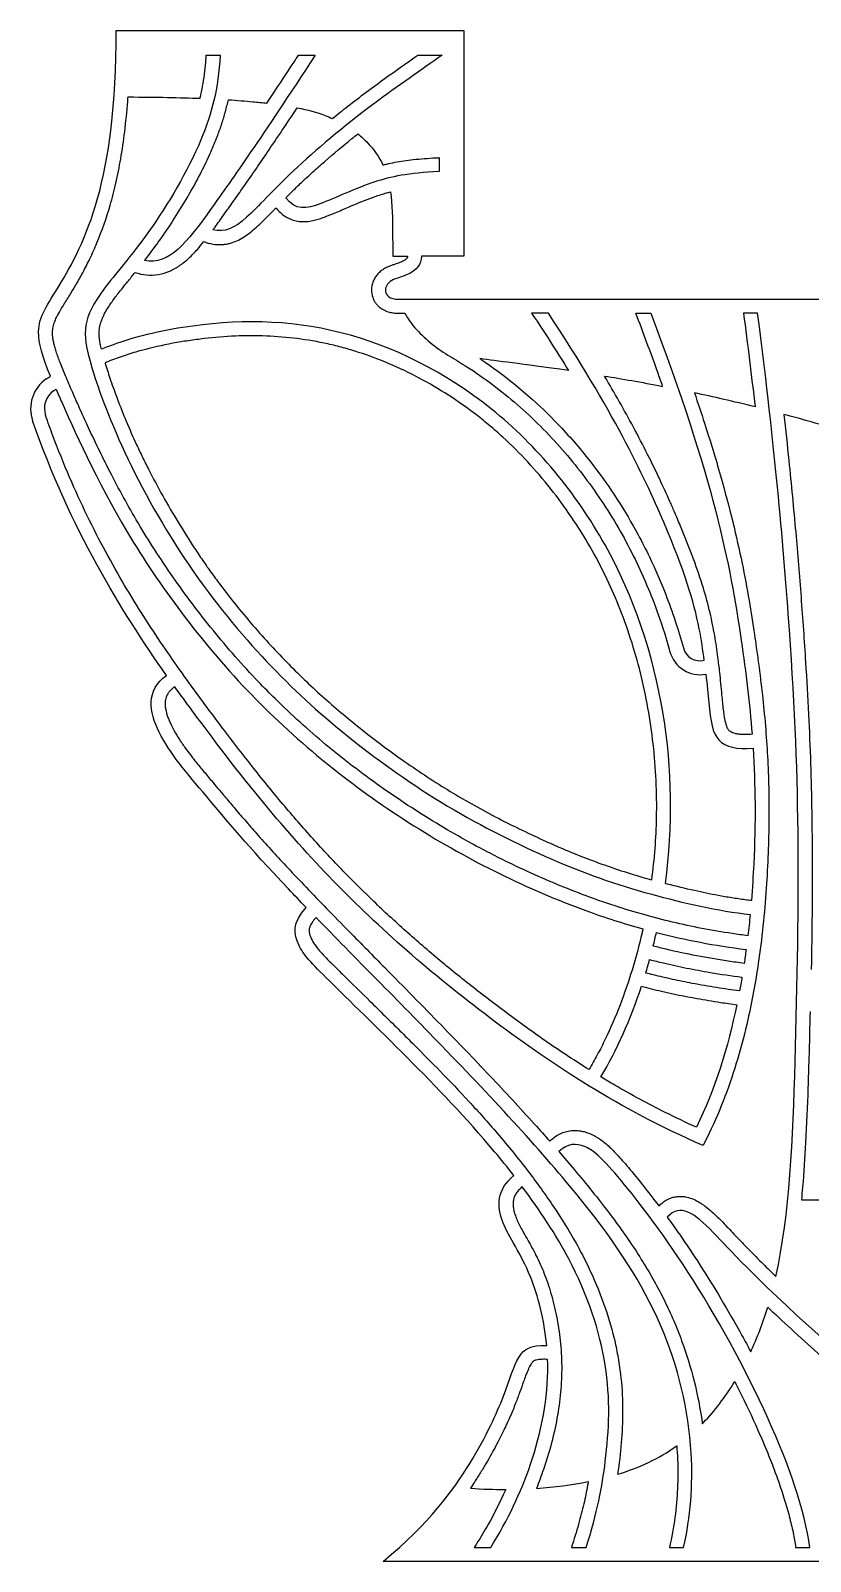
# Model space of a CAD drawing. Header units: millimetres. Extents: x -143 to 143, y -142 to 141.
# Drawn here: x -43.2 to -0.1, y 56.8 to 141.3 of the extents above; entities that cross this region are included whole.
import ezdxf

# ---------------------------------------------------------------- set-up
doc = ezdxf.new("R2010")
doc.units = ezdxf.units.MM
doc.header["$MEASUREMENT"] = 0
doc.layers.add('Layer 03', color=5, linetype='Continuous')

msp = doc.modelspace()

# ---------------------------------------------------------------- linework, layer by layer
at = {"layer": 'Layer 03'}
for p, q in [((-38.495, 141.341), (-19.287, 141.341)), ((-19.287, 141.341), (-19.287, 128.89)), ((-33.518, 139.987), (-32.746, 139.987)), ((-28.413, 139.987), (-27.49, 139.987)), ((-21.821, 139.987), (-20.48, 139.987)), ((-20.64, 134.326), (-20.64, 133.555)), ((-23.203, 128.89), (-22.393, 128.89)), ((-19.287, 128.89), (-21.622, 128.89)), ((-22.878, 126.504), (-19.287, 126.504)), ((-19.287, 126.504), (2.352, 126.504)), ((-22.878, 125.733), (-22.545, 125.733)), ((-14.604, 125.733), (-15.531, 125.733)), ((-9.773, 125.733), (-8.948, 125.733)), ((-3.037, 125.733), (-3.815, 125.733)), ((-35.26, 105.106), (-35.261, 105.105)), ((-6.416, 80.785), (-6.42, 80.777)), ((-5.723, 80.447), (-6.053, 79.771)), ((2.352, 76.759), (-0.602, 76.759)), ((-18.703, 57.574), (-17.792, 57.574)), ((-13.331, 57.574), (-12.52, 57.574)), ((-7.918, 57.574), (-7.127, 57.574)), ((-0.936, 57.574), (-0.158, 57.574)), ((1.239, 56.804), (-23.747, 56.804))]:
    msp.add_line(p, q, dxfattribs=at)
for centre, radius, start, end in [((-15.989, 130.317), 8.061, 222.87629, 239.8131), ((-41.229, 120.455), 2.001, 124.38514, 199.31612), ((-41.282, 120.472), 1.185, 124.52566, 199.27661), ((-6.221, 107.501), 1.728, 195.40055, 280.80265), ((-6.221, 107.501), 0.957, 195.40055, 284.07357)]:
    msp.add_arc(centre, radius, start, end, dxfattribs=at)
for points, knots in [([(-42.13, 122.26), (-42.576, 123.345), (-43.115, 125.116), (-41.799, 126.85), (-39.311, 131.394), (-38.495, 137.159), (-38.495, 141.341)], [4068.689655, 4068.689655, 4068.689655, 4068.689655, 4078.98637, 4093.397845, 4107.809321, 4122.220797, 4122.220797, 4122.220797, 4122.220797]), ([(-32.746, 139.987), (-32.858, 138.109), (-33.654, 135.06), (-36.737, 129.902), (-39.496, 126.842), (-40.358, 125.074), (-40.1, 123.264), (-38.16, 117.879), (-34.301, 111.193), (-29.867, 105.98), (-25.697, 102.228), (-20.289, 98.379), (-14.228, 95.375), (-9.594, 93.724), (-5.215, 92.727), (-3.452, 92.529)], [564.734381, 564.734381, 564.734381, 564.734381, 573.520463, 584.286403, 595.052343, 605.818283, 616.584223, 627.350163, 638.116103, 648.882043, 659.647983, 670.413924, 681.179864, 691.945804, 700.827135, 700.827135, 700.827135, 700.827135]), ([(-27.49, 139.987), (-30.508, 135.386), (-33.79, 130.689), (-35.545, 128.389), (-36.929, 128.642)], [134.614045, 134.614045, 134.614045, 134.614045, 150.246047, 168.106398, 168.106398, 168.106398, 168.106398]), ([(-33.861, 137.602), (-33.844, 137.673), (-33.781, 137.946), (-33.641, 138.664), (-33.558, 139.391), (-33.523, 139.914), (-33.518, 139.987)], [839.11699, 839.11699, 839.11699, 839.11699, 839.5475, 840.753398, 843.383312, 843.812701, 843.812701, 843.812701, 843.812701]), ([(-20.48, 139.987), (-21.637, 139.17), (-24.752, 137.03), (-29.076, 133.399), (-31.514, 130.614), (-32.5, 130.19), (-33.149, 130.336)], [182.701104, 182.701104, 182.701104, 182.701104, 189.010827, 197.626715, 206.242603, 215.694613, 215.694613, 215.694613, 215.694613]), ([(-30.168, 137.336), (-30.071, 137.481), (-29.568, 138.236), (-28.983, 139.12), (-28.497, 139.859), (-28.413, 139.987)], [126.632117, 126.632117, 126.632117, 126.632117, 127.651088, 131.926246, 132.819676, 132.819676, 132.819676, 132.819676]), ([(-26.542, 136.488), (-26.261, 136.717), (-25.642, 137.209), (-24.67, 137.952), (-23.38, 138.893), (-22.424, 139.565), (-21.821, 139.987)], [168.654652, 168.654652, 168.654652, 168.654652, 170.7704, 173.27074, 175.794822, 180.092123, 180.092123, 180.092123, 180.092123]), ([(-3.577, 91.355), (-3.867, 91.393), (-4.716, 91.511), (-6.107, 91.747), (-7.737, 92.095), (-9.339, 92.508), (-11.008, 93.016), (-13.232, 93.801), (-16.013, 94.973), (-19.233, 96.612), (-22.402, 98.524), (-25.463, 100.692), (-27.884, 102.705), (-29.58, 104.304), (-31.219, 105.966), (-33.158, 108.171), (-35.024, 110.647), (-36.368, 112.651), (-37.556, 114.576), (-38.813, 116.869), (-39.877, 119.071), (-40.544, 120.544), (-40.944, 121.446), (-41.281, 122.219), (-41.586, 122.962), (-41.782, 123.502), (-41.893, 123.875), (-41.953, 124.115), (-41.993, 124.329), (-42.014, 124.518), (-42.019, 124.682), (-42.009, 124.832), (-41.985, 124.98), (-41.932, 125.184), (-41.82, 125.461), (-41.626, 125.821), (-41.351, 126.272), (-41.038, 126.769), (-40.687, 127.353), (-40.325, 127.997), (-39.932, 128.769), (-39.383, 129.994), (-38.896, 131.387), (-38.493, 132.947), (-38.224, 134.303), (-38.006, 135.809), (-37.896, 136.952), (-37.849, 137.593), (-37.843, 137.677)], [703.296094, 703.296094, 703.296094, 703.296094, 705.002193, 708.298264, 711.529023, 714.733591, 717.951218, 721.71283, 728.495214, 735.558053, 742.789286, 750.083513, 757.439754, 761.152168, 763.686515, 771.063429, 778.280665, 781.770259, 785.148743, 791.480535, 797.028066, 799.421558, 800.919576, 802.787366, 804.340717, 805.607634, 806.140693, 806.611245, 807.053977, 807.409857, 807.72261, 808.009141, 808.287918, 808.594761, 809.238453, 810.025383, 810.983067, 812.321245, 813.453823, 814.957102, 816.63664, 818.504928, 822.794116, 825.234549, 827.909462, 830.857524, 834.11832, 834.609662, 834.609662, 834.609662, 834.609662]), ([(-36.929, 128.642), (-36.881, 128.704), (-36.593, 129.074), (-36.056, 129.797), (-35.336, 130.857), (-34.618, 132.015), (-33.933, 133.238), (-33.374, 134.371), (-32.975, 135.31), (-32.706, 136.039), (-32.5, 136.696), (-32.371, 137.193), (-32.309, 137.471), (-32.297, 137.522)], [168.106398, 168.106398, 168.106398, 168.106398, 168.561882, 170.844596, 173.36354, 176.041474, 178.794255, 181.541434, 183.416331, 184.743907, 186.077067, 187.433405, 187.740441, 187.740441, 187.740441, 187.740441]), ([(-33.149, 130.336), (-33.131, 130.361), (-32.95, 130.606), (-32.599, 131.093), (-32.076, 131.824), (-31.25, 132.998), (-30.04, 134.755), (-29.036, 136.253), (-28.486, 137.08)], [215.694613, 215.694613, 215.694613, 215.694613, 215.878294, 217.469944, 219.196686, 221.125706, 225.849699, 231.649271, 231.649271, 231.649271, 231.649271]), ([(-32.297, 137.522), (-31.809, 137.491), (-31.074, 137.432), (-30.416, 137.364), (-30.168, 137.336)], [187.740441, 187.740441, 187.740441, 187.740441, 190.149527, 191.704796, 191.704796, 191.704796, 191.704796]), ([(-28.486, 137.08), (-27.911, 136.964), (-27.25, 136.783), (-26.674, 136.547), (-26.542, 136.488)], [231.649271, 231.649271, 231.649271, 231.649271, 236.144341, 237.532234, 237.532234, 237.532234, 237.532234]), ([(-29.12, 132.107), (-29.012, 132.215), (-28.726, 132.501), (-28.236, 132.976), (-27.627, 133.539), (-26.707, 134.354), (-25.867, 135.055), (-25.248, 135.551), (-25.137, 135.639)], [202.464817, 202.464817, 202.464817, 202.464817, 203.35378, 204.830204, 206.445284, 208.192721, 212.007051, 212.828494, 212.828494, 212.828494, 212.828494]), ([(-25.137, 135.639), (-24.942, 135.481), (-24.367, 134.952), (-23.96, 134.372), (-23.751, 133.92)], [212.828494, 212.828494, 212.828494, 212.828494, 215.671564, 221.960552, 221.960552, 221.960552, 221.960552]), ([(-23.751, 133.92), (-23.68, 133.939), (-23.463, 133.992), (-22.909, 134.11), (-22.011, 134.239), (-21.19, 134.299), (-20.708, 134.323), (-20.64, 134.326)], [175.521615, 175.521615, 175.521615, 175.521615, 175.947445, 176.830818, 178.821775, 181.239746, 181.637266, 181.637266, 181.637266, 181.637266]), ([(-20.64, 133.555), (-22.366, 133.473), (-24.461, 133.041), (-27.433, 131.571), (-28.583, 131.397), (-29.12, 132.107)], [183.138802, 183.138802, 183.138802, 183.138802, 188.710227, 195.587522, 202.464817, 202.464817, 202.464817, 202.464817]), ([(-29.664, 131.552), (-29.609, 131.484), (-29.468, 131.328), (-29.26, 131.151), (-29.052, 131.02), (-28.835, 130.912), (-28.553, 130.822), (-28.211, 130.783), (-27.877, 130.801), (-27.562, 130.86), (-27.261, 130.945), (-26.872, 131.082), (-26.334, 131.299), (-25.507, 131.657), (-24.676, 132.004), (-23.967, 132.254), (-23.587, 132.369), (-23.405, 132.418), (-23.337, 132.435)], [768.917718, 768.917718, 768.917718, 768.917718, 769.427714, 770.147111, 770.505175, 770.859719, 771.557355, 772.225802, 772.859639, 773.503696, 774.093856, 774.685452, 775.912898, 777.475106, 779.949777, 781.167781, 781.860971, 782.268314, 782.268314, 782.268314, 782.268314]), ([(-23.337, 132.435), (-23.24, 131.746), (-23.21, 130.603), (-23.213, 129.303), (-23.203, 128.89)], [782.268314, 782.268314, 782.268314, 782.268314, 789.819606, 793.333391, 793.333391, 793.333391, 793.333391]), ([(-33.649, 129.687), (-33.334, 129.565), (-32.919, 129.494), (-32.439, 129.544), (-32.16, 129.602), (-31.824, 129.721), (-31.446, 129.929), (-31.086, 130.187), (-30.731, 130.491), (-30.368, 130.836), (-30.052, 131.154), (-29.815, 131.397), (-29.704, 131.511), (-29.664, 131.552)], [759.741021, 759.741021, 759.741021, 759.741021, 761.721721, 762.137968, 762.553513, 763.381399, 764.212402, 765.06605, 765.966714, 766.936511, 767.991764, 768.579787, 768.917718, 768.917718, 768.917718, 768.917718]), ([(-37.45, 127.986), (-37.04, 127.843), (-36.368, 127.78), (-35.634, 128.001), (-35.25, 128.194), (-34.886, 128.423), (-34.465, 128.772), (-34.03, 129.225), (-33.766, 129.541), (-33.649, 129.687)], [751.02306, 751.02306, 751.02306, 751.02306, 753.570613, 754.835415, 755.458639, 756.08055, 757.338331, 758.646483, 759.741021, 759.741021, 759.741021, 759.741021]), ([(-22.393, 128.89), (-22.393, 128.874), (-22.395, 128.847), (-22.406, 128.81), (-22.425, 128.776), (-22.456, 128.737), (-22.506, 128.692), (-22.574, 128.645), (-22.661, 128.596), (-22.766, 128.549), (-22.89, 128.503), (-23.036, 128.454), (-23.198, 128.4), (-23.378, 128.336), (-23.568, 128.254), (-23.764, 128.141), (-23.949, 127.994), (-24.111, 127.818), (-24.243, 127.614), (-24.337, 127.385), (-24.385, 127.141), (-24.385, 126.879), (-24.328, 126.608), (-24.224, 126.388), (-24.106, 126.226), (-23.962, 126.074), (-23.791, 125.951), (-23.602, 125.86), (-23.421, 125.796), (-23.179, 125.745), (-22.984, 125.733), (-22.878, 125.733)], [794.90841, 794.90841, 794.90841, 794.90841, 795.002574, 795.066345, 795.133416, 795.227131, 795.356606, 795.520949, 795.712728, 795.936708, 796.194798, 796.483971, 796.835231, 797.193057, 797.595454, 798.047354, 798.506414, 798.970424, 799.441397, 799.920134, 800.404471, 800.890839, 801.442939, 802.007052, 802.305728, 802.609738, 803.222948, 803.527731, 803.830779, 804.343135, 804.96663, 804.96663, 804.96663, 804.96663]), ([(-39.317, 123.742), (-39.33, 123.795), (-39.36, 123.93), (-39.399, 124.135), (-39.428, 124.349), (-39.441, 124.534), (-39.44, 124.699), (-39.426, 124.855), (-39.4, 125.009), (-39.363, 125.165), (-39.312, 125.325), (-39.244, 125.495), (-39.159, 125.676), (-39.052, 125.871), (-38.923, 126.083), (-38.706, 126.408), (-38.444, 126.755), (-38.139, 127.138), (-37.825, 127.524), (-37.59, 127.812), (-37.45, 127.986)], [741.548709, 741.548709, 741.548709, 741.548709, 741.868125, 742.355443, 742.769358, 743.123661, 743.438442, 743.735794, 744.03707, 744.345682, 744.670244, 745.021433, 745.408394, 745.839255, 746.320316, 746.857216, 748.119771, 748.858191, 749.71668, 751.02306, 751.02306, 751.02306, 751.02306]), ([(-8.138, 94.239), (-7.7, 97.425), (-7.839, 104.051), (-10.931, 113.214), (-17.378, 121.017), (-26.081, 125.379), (-33.363, 125.415), (-37.82, 124.352), (-39.317, 123.742)], [636.527541, 636.527541, 636.527541, 636.527541, 654.171736, 673.544095, 692.916454, 712.288813, 731.661171, 741.548709, 741.548709, 741.548709, 741.548709]), ([(-15.531, 125.733), (-15.132, 125.138), (-14.443, 124.089), (-13.774, 123.026), (-13.491, 122.567)], [256.440848, 256.440848, 256.440848, 256.440848, 260.620141, 263.769627, 263.769627, 263.769627, 263.769627]), ([(-5.988, 106.573), (-6.059, 107.125), (-6.381, 109.225), (-7.542, 113.022), (-11.06, 120.392), (-14.604, 125.733)], [316.507113, 316.507113, 316.507113, 316.507113, 320.847233, 332.153068, 342.94745, 342.94745, 342.94745, 342.94745]), ([(-8.288, 121.696), (-8.377, 121.953), (-8.856, 123.304), (-9.356, 124.648), (-9.773, 125.733)], [189.180361, 189.180361, 189.180361, 189.180361, 190.767117, 197.5506, 197.5506, 197.5506, 197.5506]), ([(-8.948, 125.733), (-5.477, 116.654), (-4.146, 109.717), (-3.475, 104.169), (-3.345, 102.483)], [100.417803, 100.417803, 100.417803, 100.417803, 130.279046, 143.322703, 143.322703, 143.322703, 143.322703]), ([(-2.026, 72.541), (-1.259, 75.955), (-0.91, 84.46), (-0.689, 97.538), (-1.149, 107.779), (-2.176, 119.179), (-3.037, 125.733)], [1537.987568, 1537.987568, 1537.987568, 1537.987568, 1559.384875, 1581.298275, 1603.211674, 1624.302846, 1624.302846, 1624.302846, 1624.302846]), ([(-8.888, 94.441), (-8.735, 95.585), (-8.542, 98.091), (-8.69, 101.272), (-9.078, 103.929), (-9.492, 105.87), (-10.034, 107.762), (-10.889, 110.118), (-12.268, 112.958), (-14.038, 115.571), (-15.728, 117.538), (-16.871, 118.674), (-17.834, 119.52), (-18.822, 120.316), (-20.109, 121.224), (-21.723, 122.17), (-23.384, 122.962), (-24.8, 123.492), (-25.938, 123.831), (-27.066, 124.111), (-28.482, 124.357), (-30.194, 124.496), (-31.912, 124.49), (-33.348, 124.373), (-34.499, 124.22), (-35.659, 124.028), (-36.816, 123.77), (-37.959, 123.428), (-38.629, 123.188), (-39.011, 123.034), (-39.112, 122.992)], [257.39992, 257.39992, 257.39992, 257.39992, 264.136539, 272.049529, 275.945605, 279.802427, 283.626549, 287.427758, 294.423775, 302.01532, 305.795827, 309.551032, 311.41634, 313.272543, 316.958726, 320.600032, 324.182495, 327.691984, 329.415209, 331.116277, 334.47161, 337.797905, 341.129949, 344.495125, 346.196932, 347.910669, 351.360002, 353.105265, 354.873213, 355.511872, 355.511872, 355.511872, 355.511872]), ([(-39.112, 122.992), (-39.104, 122.965), (-39.007, 122.643), (-38.786, 121.965), (-38.408, 120.917), (-37.932, 119.726), (-37.465, 118.666), (-37.04, 117.773), (-36.567, 116.828), (-35.923, 115.627), (-35.085, 114.19), (-34.338, 113.007), (-33.759, 112.146), (-33.333, 111.535), (-32.444, 110.311), (-31.309, 108.897), (-29.963, 107.392), (-28.977, 106.358), (-27.991, 105.386), (-26.988, 104.464), (-25.953, 103.573), (-24.491, 102.389), (-22.538, 100.933), (-20.461, 99.57), (-18.714, 98.553), (-16.959, 97.61), (-15.314, 96.816), (-13.903, 96.198), (-12.982, 95.815), (-11.966, 95.42), (-10.72, 94.986), (-9.691, 94.669), (-9.072, 94.493), (-8.888, 94.441)], [355.511872, 355.511872, 355.511872, 355.511872, 355.678737, 357.475873, 359.672512, 362.183155, 364.959837, 366.433657, 367.958198, 371.125095, 374.386454, 377.667817, 379.292871, 380.440688, 382.014991, 388.124397, 391.019358, 393.794788, 396.463337, 399.101457, 401.746195, 404.433897, 410.084368, 415.959838, 418.928489, 421.884006, 427.587654, 429.583197, 430.879048, 433.409719, 435.943068, 438.580728, 439.695937, 439.695937, 439.695937, 439.695937]), ([(-20.043, 123.349), (-19.729, 123.167), (-18.927, 122.675), (-17.674, 121.804), (-15.857, 120.334), (-14.196, 118.669), (-12.704, 116.848), (-11.672, 115.409), (-10.735, 113.908), (-9.615, 111.834), (-8.645, 109.543), (-8.077, 107.735), (-7.886, 107.042)], [814.067275, 814.067275, 814.067275, 814.067275, 816.183123, 819.561161, 822.965168, 829.817263, 833.258263, 836.703358, 840.147276, 843.584509, 850.449903, 854.643901, 854.643901, 854.643901, 854.643901]), ([(-18.394, 123.231), (-18.371, 123.215), (-17.724, 122.784), (-16.734, 122.054), (-15.246, 120.783), (-13.736, 119.298), (-12.17, 117.447), (-10.773, 115.464), (-9.769, 113.769), (-8.876, 112.017), (-7.981, 109.954), (-7.419, 108.248), (-7.143, 107.247)], [272.455792, 272.455792, 272.455792, 272.455792, 272.620482, 276.990998, 279.629331, 284.04024, 289.341268, 293.767096, 298.187415, 300.834987, 305.241257, 311.304846, 311.304846, 311.304846, 311.304846]), ([(-3.345, 102.483), (-3.445, 102.474), (-3.629, 102.462), (-3.884, 102.464), (-4.097, 102.483), (-4.27, 102.516), (-4.405, 102.558), (-4.505, 102.605), (-4.575, 102.653), (-4.629, 102.705), (-4.666, 102.757), (-4.702, 102.821), (-4.744, 102.916), (-4.793, 103.068), (-4.841, 103.279), (-4.886, 103.544), (-4.927, 103.861), (-4.967, 104.238), (-5.033, 104.923), (-5.113, 105.764), (-5.242, 106.855), (-5.374, 107.74), (-5.528, 108.558), (-5.719, 109.437), (-6.046, 110.635), (-6.594, 112.232), (-7.153, 113.629), (-7.607, 114.698), (-7.986, 115.564), (-8.47, 116.623), (-9.138, 117.992), (-10.134, 119.903), (-10.95, 121.335), (-11.504, 122.265)], [143.322703, 143.322703, 143.322703, 143.322703, 143.90817, 144.39602, 144.810855, 145.153151, 145.425257, 145.635535, 145.798256, 145.915762, 146.070214, 146.167298, 146.350072, 146.6734, 147.09512, 147.616587, 148.239174, 148.960428, 149.833744, 152.2523, 153.89104, 156.246426, 157.474409, 158.747831, 161.50148, 164.714118, 168.605268, 170.280811, 171.491791, 174.124234, 177.076546, 180.383846, 186.699169, 186.699169, 186.699169, 186.699169]), ([(-41.824, 121.537), (-41.721, 121.299), (-40.799, 119.206), (-38.044, 113.184), (-31.103, 104.067), (-22.183, 97.055), (-14.603, 93.363), (-10.43, 92.022), (-9.376, 91.731)], [533.938385, 533.938385, 533.938385, 533.938385, 535.916539, 550.328015, 564.739491, 579.150966, 593.562442, 598.374656, 598.374656, 598.374656, 598.374656]), ([(-6.533, 121.338), (-6.342, 120.781), (-5.836, 119.261), (-5.109, 116.884), (-4.42, 114.3), (-3.9, 112.002), (-3.511, 109.929), (-3.267, 108.38), (-3.1, 107.22), (-2.948, 106.112), (-2.771, 104.672), (-2.602, 102.959), (-2.483, 101.251), (-2.416, 99.521), (-2.403, 97.741), (-2.449, 95.887), (-2.59, 93.234), (-2.906, 90.154), (-3.479, 87.022), (-4.112, 84.572), (-4.816, 82.47), (-5.399, 81.111), (-5.723, 80.447)], [1271.289782, 1271.289782, 1271.289782, 1271.289782, 1274.72659, 1280.643284, 1285.797163, 1290.333377, 1294.392013, 1298.108002, 1299.489803, 1301.233114, 1304.633271, 1307.962732, 1311.275802, 1314.626714, 1318.070171, 1321.661468, 1325.453421, 1333.578942, 1339.717716, 1344.024738, 1348.342385, 1352.650571, 1352.650571, 1352.650571, 1352.650571]), ([(-12.362, 83.963), (-12.735, 84.196), (-13.902, 84.943), (-15.416, 85.99), (-17.207, 87.303), (-18.896, 88.592), (-20.832, 90.162), (-22.706, 91.788), (-24.403, 93.372), (-26.039, 95.003), (-27.645, 96.719), (-29.335, 98.664), (-31.081, 100.814), (-32.585, 102.774), (-33.859, 104.487), (-34.881, 105.892), (-35.931, 107.394), (-36.994, 109.002), (-38.057, 110.727), (-39.105, 112.578), (-40.126, 114.567), (-41.106, 116.703), (-41.854, 118.56), (-42.27, 119.707), (-42.401, 120.081)], [437.679585, 437.679585, 437.679585, 437.679585, 440.248018, 445.76303, 448.424785, 453.210075, 458.164779, 462.971643, 467.691119, 471.712977, 476.456822, 481.410364, 486.744838, 492.627514, 495.825754, 499.2079, 502.771719, 506.520298, 510.458891, 514.595249, 518.939642, 523.505368, 528.308806, 530.624152, 530.624152, 530.624152, 530.624152]), ([(-1.584, 120.146), (-1.489, 119.296), (-1.258, 117.127), (-0.938, 113.763), (-0.633, 110.048), (-0.395, 106.698), (-0.219, 103.636), (-0.105, 100.876), (-0.049, 98.521), (-0.021, 96.117), (-0.019, 93.619), (-0.043, 91.277), (-0.065, 89.889), (-0.072, 89.492)], [419.334593, 419.334593, 419.334593, 419.334593, 424.326004, 432.068352, 439.059345, 446.079909, 451.673729, 456.965134, 462.203057, 465.423171, 471.000052, 476.781097, 479.09911, 479.09911, 479.09911, 479.09911]), ([(-27.986, 92.911), (-28.334, 93.271), (-31.048, 96.094), (-33.642, 99.239), (-36.508, 102.554), (-36.864, 104.911), (-35.708, 105.734)], [3993.305127, 3993.305127, 3993.305127, 3993.305127, 3995.401414, 4010.452015, 4025.502616, 4040.553217, 4040.553217, 4040.553217, 4040.553217]), ([(-5.897, 105.804), (-5.833, 105.22), (-5.677, 103.455), (-5.445, 101.922), (-4.184, 101.635), (-3.291, 101.714)], [579.457794, 579.457794, 579.457794, 579.457794, 584.346964, 595.652799, 606.958634, 606.958634, 606.958634, 606.958634]), ([(-35.261, 105.105), (-35.32, 105.063), (-35.424, 104.981), (-35.554, 104.847), (-35.648, 104.718), (-35.715, 104.589), (-35.76, 104.457), (-35.787, 104.315), (-35.795, 104.16), (-35.784, 103.99), (-35.751, 103.789), (-35.694, 103.574), (-35.614, 103.347), (-35.487, 103.042), (-35.286, 102.65), (-34.995, 102.172), (-34.614, 101.624), (-34.178, 101.059), (-33.697, 100.472), (-33.271, 99.965), (-32.854, 99.471), (-32.415, 98.948), (-31.899, 98.336), (-31.298, 97.635), (-30.341, 96.543), (-29.236, 95.335), (-27.965, 93.996), (-26.83, 92.825), (-25.377, 91.344), (-23.259, 89.199), (-21.101, 87.009), (-19.166, 85.011), (-17.439, 83.2), (-15.896, 81.539), (-14.81, 80.325), (-14.533, 80.011)], [1441.079247, 1441.079247, 1441.079247, 1441.079247, 1441.501547, 1441.856924, 1442.161302, 1442.435426, 1442.700547, 1442.975715, 1443.274663, 1443.604682, 1443.970237, 1444.460188, 1444.902699, 1445.37448, 1446.386948, 1447.472885, 1448.63637, 1450.288179, 1451.63602, 1453.061812, 1454.154373, 1455.413913, 1457.048134, 1458.827091, 1460.800448, 1465.528153, 1468.379821, 1471.575791, 1475.049371, 1480.488149, 1489.177342, 1492.99629, 1496.718099, 1503.786679, 1506.228517, 1506.228517, 1506.228517, 1506.228517]), ([(-6.053, 79.771), (-10.725, 81.799), (-18.171, 86.761), (-26.451, 93.901), (-31.506, 99.971), (-34.939, 104.661), (-35.26, 105.106)], [1354.1139, 1354.1139, 1354.1139, 1354.1139, 1381.275434, 1409.735748, 1438.196063, 1441.076847, 1441.076847, 1441.076847, 1441.076847]), ([(-3.291, 101.714), (-3.162, 99.685), (-3.137, 97.042), (-3.328, 93.989), (-3.385, 93.298)], [606.958634, 606.958634, 606.958634, 606.958634, 622.628192, 627.091573, 627.091573, 627.091573, 627.091573]), ([(-3.385, 93.298), (-3.498, 93.31), (-3.859, 93.354), (-4.474, 93.444), (-5.411, 93.608), (-6.602, 93.855), (-7.569, 94.091), (-8.103, 94.23), (-8.138, 94.239)], [627.091573, 627.091573, 627.091573, 627.091573, 627.756648, 629.217816, 630.718824, 633.307072, 636.318194, 636.527541, 636.527541, 636.527541, 636.527541]), ([(-16.516, 78.108), (-16.863, 78.555), (-18.757, 80.9), (-22.429, 84.692), (-27.313, 89.426), (-28.559, 90.744), (-28.784, 92.086), (-27.986, 92.911)], [3948.061731, 3948.061731, 3948.061731, 3948.061731, 3950.534843, 3961.227415, 3971.919986, 3982.612558, 3993.305127, 3993.305127, 3993.305127, 3993.305127]), ([(-27.449, 92.358), (-27.489, 92.315), (-27.565, 92.23), (-27.662, 92.103), (-27.734, 91.985), (-27.794, 91.859), (-27.826, 91.745), (-27.834, 91.641), (-27.831, 91.568), (-27.821, 91.5), (-27.804, 91.428), (-27.768, 91.315), (-27.698, 91.156), (-27.588, 90.958), (-27.437, 90.745), (-27.233, 90.498), (-26.959, 90.202), (-26.606, 89.841), (-26.176, 89.416), (-25.457, 88.709), (-24.327, 87.603), (-23.101, 86.398), (-21.802, 85.106), (-20.519, 83.813), (-18.977, 82.198), (-17.334, 80.362), (-15.756, 78.426), (-14.292, 76.4), (-13.35, 74.886), (-12.701, 73.693), (-12.126, 72.535), (-11.457, 70.89), (-10.979, 69.232), (-10.747, 68.065), (-10.58, 66.955), (-10.474, 65.572), (-10.521, 63.791), (-10.658, 62.482), (-10.756, 61.761), (-10.777, 61.615)], [480.402511, 480.402511, 480.402511, 480.402511, 480.745279, 481.069438, 481.335135, 481.551323, 481.88136, 482.020916, 482.160129, 482.308083, 482.419489, 482.594466, 482.998645, 483.428969, 483.916034, 484.523513, 485.296766, 486.268859, 487.470832, 488.827002, 492.152781, 496.699666, 498.863744, 502.851108, 507.329374, 511.895327, 517.23341, 521.901982, 526.48233, 527.631134, 529.830703, 534.02385, 537.98401, 539.89006, 540.96617, 544.535849, 547.972898, 551.35413, 552.217264, 552.217264, 552.217264, 552.217264]), ([(-7.127, 57.574), (-6.751, 59.254), (-6.412, 63.328), (-7.998, 69.975), (-12.193, 76.444), (-19.649, 84.504), (-25.385, 90.24), (-27.449, 92.358)], [576.785671, 576.785671, 576.785671, 576.785671, 588.134764, 603.185366, 618.235968, 633.286569, 645.18585, 645.18585, 645.18585, 645.18585]), ([(-9.376, 91.731), (-9.393, 91.657), (-9.569, 90.894), (-9.953, 89.466), (-10.63, 87.504), (-11.298, 85.949), (-11.889, 84.783), (-12.202, 84.23), (-12.362, 83.963)], [421.4226, 421.4226, 421.4226, 421.4226, 421.864305, 425.991827, 430.050602, 433.97309, 435.862813, 437.679585, 437.679585, 437.679585, 437.679585]), ([(-3.782, 89.827), (-4.08, 89.866), (-4.957, 89.988), (-6.398, 90.233), (-7.774, 90.526), (-8.572, 90.722), (-8.811, 90.783)], [133.695002, 133.695002, 133.695002, 133.695002, 135.447485, 138.865462, 142.22288, 143.661045, 143.661045, 143.661045, 143.661045]), ([(-9.008, 90.038), (-8.756, 89.973), (-8.078, 89.807), (-6.963, 89.564), (-5.515, 89.295), (-4.491, 89.142), (-3.903, 89.066)], [134.62704, 134.62704, 134.62704, 134.62704, 136.147014, 138.699481, 141.28817, 144.744594, 144.744594, 144.744594, 144.744594]), ([(-4.039, 88.306), (-4.461, 88.361), (-5.334, 88.487), (-6.567, 88.702), (-7.734, 88.94), (-8.591, 89.138), (-9.085, 89.262), (-9.224, 89.297)], [146.300112, 146.300112, 146.300112, 146.300112, 148.788009, 151.447836, 153.60332, 155.741118, 156.578463, 156.578463, 156.578463, 156.578463]), ([(-9.458, 88.561), (-9.093, 88.467), (-8.078, 88.221), (-6.621, 87.923), (-5.228, 87.692), (-4.49, 87.588), (-4.189, 87.548)], [15.600396, 15.600396, 15.600396, 15.600396, 17.802638, 21.698963, 24.275391, 26.047999, 26.047999, 26.047999, 26.047999]), ([(-0.602, 76.759), (-0.578, 76.996), (-0.481, 78.05), (-0.343, 80.114), (-0.249, 82.487), (-0.176, 84.905), (-0.14, 86.314), (-0.119, 87.179)], [87.493678, 87.493678, 87.493678, 87.493678, 88.883625, 93.673585, 99.569872, 102.745759, 107.795881, 107.795881, 107.795881, 107.795881]), ([(-6.42, 80.777), (-7.002, 81.04), (-8.533, 81.768), (-10.286, 82.716), (-11.45, 83.406), (-11.705, 83.56)], [40.355459, 40.355459, 40.355459, 40.355459, 44.087338, 50.245065, 51.984829, 51.984829, 51.984829, 51.984829]), ([(-14.533, 80.011), (-14.462, 80.079), (-14.303, 80.215), (-14.036, 80.387), (-13.737, 80.516), (-13.43, 80.59), (-13.127, 80.61), (-12.838, 80.584), (-12.569, 80.523), (-12.229, 80.404), (-11.903, 80.232), (-11.59, 80.007), (-11.343, 79.8), (-11.086, 79.555), (-10.809, 79.268), (-10.504, 78.93), (-10.017, 78.365), (-9.336, 77.533), (-8.785, 76.819), (-8.497, 76.435)], [1506.228517, 1506.228517, 1506.228517, 1506.228517, 1506.802957, 1507.448767, 1508.079982, 1508.693752, 1509.28435, 1509.84744, 1510.382305, 1510.892264, 1511.948615, 1512.523193, 1513.142906, 1513.825989, 1514.595328, 1515.473539, 1516.482386, 1518.950779, 1521.748256, 1521.748256, 1521.748256, 1521.748256]), ([(-0.158, 57.574), (-0.418, 59.62), (-2.324, 64.995), (-6.965, 73.28), (-11.265, 78.786), (-12.588, 79.902), (-13.549, 79.902), (-14.024, 79.431)], [268.376236, 268.376236, 268.376236, 268.376236, 278.16221, 289.217929, 300.273649, 311.329369, 322.385089, 322.385089, 322.385089, 322.385089]), ([(-14.024, 79.431), (-13.736, 79.099), (-13.114, 78.374), (-12.195, 77.262), (-11.02, 75.764), (-9.968, 74.292), (-9.055, 72.823), (-8.455, 71.75), (-8.005, 70.84), (-7.598, 69.924), (-7.086, 68.638), (-6.51, 66.776), (-6.206, 65.225), (-6.097, 64.435), (-6.093, 64.408)], [205.930031, 205.930031, 205.930031, 205.930031, 208.491613, 211.509153, 214.353203, 219.604688, 222.063628, 224.445914, 226.777566, 227.984135, 230.298368, 234.854881, 239.347423, 239.509036, 239.509036, 239.509036, 239.509036]), ([(-14.698, 68.731), (-14.83, 70.151), (-15.604, 73.157), (-17.438, 75.499), (-17.472, 77.326), (-16.516, 78.108)], [3922.412755, 3922.412755, 3922.412755, 3922.412755, 3929.732323, 3938.897028, 3948.061731, 3948.061731, 3948.061731, 3948.061731]), ([(-16.048, 77.495), (-16.121, 77.434), (-16.25, 77.312), (-16.4, 77.117), (-16.496, 76.924), (-16.547, 76.734), (-16.563, 76.533), (-16.544, 76.317), (-16.493, 76.082), (-16.409, 75.828), (-16.291, 75.553), (-16.144, 75.259), (-15.952, 74.908), (-15.735, 74.529), (-15.504, 74.114), (-15.196, 73.533), (-14.817, 72.703), (-14.437, 71.579), (-14.132, 70.329), (-13.926, 68.983), (-13.844, 67.574), (-13.909, 66.137), (-14.11, 64.7), (-14.432, 63.276), (-14.826, 61.987), (-15.127, 61.179), (-15.265, 60.834)], [255.971766, 255.971766, 255.971766, 255.971766, 256.525069, 257.00534, 257.404597, 257.772487, 258.152997, 258.574892, 259.032767, 259.558746, 260.13579, 260.77348, 261.475982, 262.471804, 263.324958, 264.24689, 266.314779, 268.644507, 271.159951, 273.819684, 276.58499, 279.390534, 282.206402, 285.043109, 287.906521, 290.073305, 290.073305, 290.073305, 290.073305]), ([(-12.52, 57.574), (-11.897, 59.509), (-11.304, 62.681), (-11.097, 67.504), (-12.855, 72.824), (-15.076, 76.196), (-16.048, 77.495)], [307.383243, 307.383243, 307.383243, 307.383243, 315.999481, 326.692053, 337.384624, 344.48013, 344.48013, 344.48013, 344.48013]), ([(-8.497, 76.435), (-8.436, 76.497), (-8.299, 76.619), (-8.084, 76.762), (-7.863, 76.864), (-7.653, 76.928), (-7.439, 76.961), (-7.204, 76.964), (-6.913, 76.924), (-6.583, 76.814), (-6.302, 76.665), (-6.093, 76.529), (-5.854, 76.357), (-5.575, 76.121), (-5.254, 75.82), (-4.852, 75.416), (-4.432, 74.972), (-3.969, 74.485), (-3.429, 73.926), (-2.795, 73.287), (-2.275, 72.781), (-2.044, 72.558), (-2.026, 72.541)], [1521.748256, 1521.748256, 1521.748256, 1521.748256, 1522.255151, 1522.819808, 1523.246557, 1523.67357, 1524.096319, 1524.510035, 1525.042398, 1525.801816, 1526.53189, 1526.894041, 1527.257804, 1528.249797, 1529.023951, 1529.827308, 1531.57539, 1532.59047, 1533.750816, 1536.112213, 1537.847013, 1537.987568, 1537.987568, 1537.987568, 1537.987568]), ([(0.468, 69.179), (-3.416, 72.671), (-5.788, 75.452), (-7.32, 76.631), (-8.031, 75.805)], [195.134075, 195.134075, 195.134075, 195.134075, 207.007212, 219.631708, 219.631708, 219.631708, 219.631708]), ([(-8.031, 75.805), (-7.805, 75.495), (-7.189, 74.63), (-6.187, 73.138), (-5.033, 71.275), (-4.11, 69.666), (-3.579, 68.683), (-3.42, 68.382)], [219.631708, 219.631708, 219.631708, 219.631708, 221.870822, 225.825448, 230.125075, 234.660377, 236.647804, 236.647804, 236.647804, 236.647804]), ([(-2.478, 70.841), (-2.447, 70.812), (-1.957, 70.35), (-0.98, 69.445), (-0.023, 68.582), (0.468, 68.144)], [185.348887, 185.348887, 185.348887, 185.348887, 185.596085, 189.278877, 193.120315, 193.120315, 193.120315, 193.120315]), ([(-23.747, 56.804), (-21.166, 58.909), (-18.542, 62.569), (-16.92, 66.173), (-16.329, 68.31), (-15.602, 68.764), (-14.698, 68.731)], [3891.389393, 3891.389393, 3891.389393, 3891.389393, 3898.985287, 3906.794444, 3914.6036, 3922.412755, 3922.412755, 3922.412755, 3922.412755]), ([(-14.648, 67.957), (-14.749, 67.962), (-14.909, 67.966), (-15.118, 67.954), (-15.253, 67.932), (-15.346, 67.905), (-15.403, 67.879), (-15.446, 67.85), (-15.487, 67.811), (-15.534, 67.752), (-15.588, 67.667), (-15.65, 67.553), (-15.718, 67.41), (-15.789, 67.239), (-15.877, 67.012), (-16.008, 66.649), (-16.187, 66.142), (-16.426, 65.505), (-16.717, 64.797), (-17.078, 64.01), (-17.521, 63.141), (-17.956, 62.369), (-18.357, 61.706), (-18.65, 61.244), (-18.843, 60.955), (-18.919, 60.843)], [-22.675905, -22.675905, -22.675905, -22.675905, -22.083997, -21.739926, -21.454112, -21.287892, -21.176536, -21.088559, -20.988817, -20.848315, -20.649996, -20.398207, -20.090105, -19.730089, -19.317754, -18.668567, -17.475952, -16.180157, -14.694354, -13.011917, -11.123928, -9.002283, -7.841241, -6.602884, -5.810955, -5.810955, -5.810955, -5.810955]), ([(-17.792, 57.574), (-16.835, 59.121), (-15.288, 62.366), (-14.597, 65.937), (-14.644, 67.853), (-14.648, 67.957)], [-40.233252, -40.233252, -40.233252, -40.233252, -32.367789, -23.203084, -22.675905, -22.675905, -22.675905, -22.675905]), ([(-6.093, 64.408), (-6.071, 64.431), (-5.437, 65.087), (-4.834, 65.868), (-4.302, 66.735)], [239.509036, 239.509036, 239.509036, 239.509036, 239.798189, 247.796157, 247.796157, 247.796157, 247.796157]), ([(-4.302, 66.735), (-4.257, 66.647), (-3.86, 65.862), (-3.314, 64.723), (-2.697, 63.314), (-2.273, 62.275), (-1.892, 61.256), (-1.561, 60.267), (-1.285, 59.316), (-1.074, 58.424), (-0.973, 57.847), (-0.936, 57.574)], [247.796157, 247.796157, 247.796157, 247.796157, 248.377274, 252.92806, 255.166616, 257.356391, 259.478313, 261.514001, 263.445512, 265.254756, 266.863081, 266.863081, 266.863081, 266.863081]), ([(-7.51, 63.185), (-7.489, 62.936), (-7.407, 61.62), (-7.493, 59.731), (-7.789, 58.124), (-7.918, 57.574)], [564.256263, 564.256263, 564.256263, 564.256263, 565.716602, 571.95373, 575.246696, 575.246696, 575.246696, 575.246696]), ([(-12.401, 61.212), (-12.405, 61.187), (-12.468, 60.821), (-12.616, 60.082), (-12.899, 58.956), (-13.155, 58.112), (-13.31, 57.637), (-13.331, 57.574)], [298.492692, 298.492692, 298.492692, 298.492692, 298.643483, 300.661159, 302.888227, 305.418369, 305.805459, 305.805459, 305.805459, 305.805459]), ([(-16.964, 60.775), (-17.007, 60.676), (-17.3, 60.029), (-17.856, 58.947), (-18.43, 57.999), (-18.703, 57.574)], [-0.56003, -0.56003, -0.56003, -0.56003, 0.067173, 3.587374, 6.534324, 6.534324, 6.534324, 6.534324])]:
    msp.add_open_spline(points, degree=3, knots=knots, dxfattribs=at)
for points in [[(-37.843, 137.677), (-36.252, 137.671), (-34.957, 137.644), (-33.861, 137.602)], [(-21.622, 128.89), (-21.622, 128.418), (-22.229, 127.811), (-23.4, 127.616), (-23.757, 126.949), (-23.4, 126.504), (-22.878, 126.504)], [(-22.545, 125.733), (-22.362, 125.398), (-22.142, 125.097), (-21.897, 124.832)], [(-3.815, 125.733), (-3.588, 124.011), (-3.377, 122.286), (-3.182, 120.56)], [(-13.491, 122.567), (-16.178, 122.958), (-17.422, 123.073), (-18.394, 123.231)], [(-42.358, 122.106), (-42.282, 122.158), (-42.206, 122.209), (-42.13, 122.26)], [(-11.504, 122.265), (-10.55, 122.112), (-9.477, 121.927), (-8.288, 121.696)], [(-41.954, 121.449), (-41.91, 121.479), (-41.867, 121.508), (-41.824, 121.537)], [(-3.182, 120.56), (-4.371, 120.858), (-5.488, 121.115), (-6.533, 121.338)], [(1.967, 119.126), (0.728, 119.505), (-0.457, 119.843), (-1.584, 120.146)], [(-35.708, 105.734), (-38.244, 109.319), (-41.016, 113.8), (-43.117, 119.793)], [(-3.452, 92.529), (-3.489, 92.141), (-3.531, 91.75), (-3.577, 91.355)], [(-8.811, 90.783), (-8.748, 91.032), (-8.688, 91.282), (-8.631, 91.533)], [(-8.631, 91.533), (-7.033, 91.124), (-5.403, 90.815), (-3.673, 90.59)], [(-3.673, 90.59), (-3.707, 90.337), (-3.743, 90.082), (-3.782, 89.827)], [(-9.224, 89.297), (-9.149, 89.542), (-9.077, 89.789), (-9.008, 90.038)], [(-3.903, 89.066), (-3.946, 88.813), (-3.991, 88.559), (-4.039, 88.306)], [(-11.705, 83.56), (-10.821, 85.032), (-10.062, 86.744), (-9.458, 88.561)], [(-4.189, 87.548), (-4.673, 85.22), (-5.382, 82.902), (-6.416, 80.785)], [(-3.42, 68.382), (-3.068, 69.137), (-2.751, 69.957), (-2.478, 70.841)], [(-10.777, 61.615), (-9.585, 61.977), (-8.506, 62.472), (-7.51, 63.185)], [(-15.265, 60.834), (-14.268, 60.903), (-13.306, 61.031), (-12.401, 61.212)], [(-18.919, 60.843), (-18.261, 60.796), (-17.607, 60.773), (-16.964, 60.775)]]:
    msp.add_open_spline(points, degree=3, dxfattribs=at)

doc.saveas('drawing.dxf')
